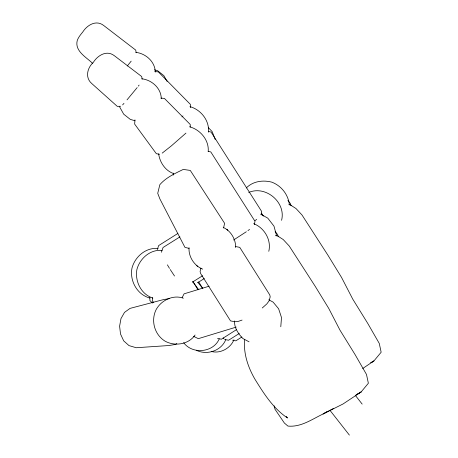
<?xml version="1.0" encoding="UTF-8"?>
<svg xmlns="http://www.w3.org/2000/svg" width="458" height="458" viewBox="0 0 458 458"><rect width="100%" height="100%" fill="white"/><g stroke="black" fill="none" stroke-linecap="round" stroke-linejoin="round"><path stroke-width="0.69" d="M244.658 339.298C243.295 353.29 247.944 367.104 254.866 379.092C263.819 393.536 273.094 408.364 287.51 417.988L286.181 416.311M158.668 153.882C159.716 162.235 165.275 170.702 173.49 173.536M208.424 132.162C209.644 120.62 200.89 109.668 189.956 106.628M208.184 151.638C209.277 140.205 200.341 129.7 189.578 126.774M189.062 247.704C188.318 256.606 194.341 265.921 202.676 269.132M235.624 247.503C235.956 239.379 230.729 230.683 223.212 227.397M134.961 119.876L134.658 124.101L156.361 153.722L159.579 154.243M234.616 320.961C234.004 327.688 238.418 333.859 242.832 338.496L249.06 341.817M280.788 326.754L281.493 317.543L278.613 308.749L273.117 302.125L268.789 299.778M152.617 297.631L152.348 300.9L153.705 302.526M268.794 251.328C271.583 239.981 264.375 227.821 253.675 223.636M281.578 220.327C286.261 202.384 265.634 185.055 248.705 192.48M173.17 175.139L173.513 173.13M254.402 224.597L254.974 221.254L210.823 151.97L208.218 151.277M261.117 214.854L261.69 211.504L211.092 132.104L208.487 131.412M223.55 228.004L224.615 223.321L190.276 170.428L183.28 169.414C174.939 173.479 166.002 177.538 159.842 184.677L157.724 193.328L159.922 199.001L184.946 247.366L189.045 248.379M200.947 268.176L200.094 271.434L200.512 273.329L230.529 320.898L234.622 321.705L237.593 321.63L242.07 320.073M161.405 252.261L163.059 247.486L179.92 236.883M157.375 249.633L158.6 245.62L177.876 233.448M233.912 339.83C230.477 348.338 220.155 353.965 211.184 351.429M225.771 339.613C221.334 350.828 206.987 355.551 196.322 350.267M219.25 338.92C213.371 352.631 192.492 354.652 183.669 342.704M182.141 297.603L184.082 293.836L209.123 286.198M138.333 86.098L139.112 85.102M127.255 66.004L131.183 61.149M137.171 87.587L127.021 99.867M195.068 335.016C188.65 344.45 174.91 346.569 165.143 341.204C154.26 334.621 150.447 319.999 156.522 308.869L156.939 308.274C162.241 299.801 173.696 294.574 183.32 298.221M122.612 104.905L123.986 103.359M185.948 133.112L171.515 145.753L162.206 153.115M262.279 307.976L266.877 303.86L269.172 300.734L270.197 296.83L269.773 294.935L239.763 247.36L235.67 246.559M181.941 116.887L182.982 115.971M176.799 343.557L175.735 344.382L168.956 345.521L136.215 347.736L128.996 345.601L123.694 340.861L120.528 334.042L119.601 326.216L120.969 318.613L124.507 312.39L130.061 308.383L163.517 299.589L169.62 298.57M246.307 187.952C252.925 181.196 262.989 179.834 271.852 182.164C281.475 185.879 288.231 194.576 289.399 204.829M255.043 220.59L256.709 219.411M247.95 230.586L249.564 229.435M246.33 231.742L233.586 239.998M362.719 368.484L373.917 360.95L381.153 352.236L379.27 343.431L367.803 323.491L352.769 299.154L341.519 277.393L327.922 255.198L301.999 214.991L295.988 208.522L290.177 204.818L288.786 204.709M197.684 282.718L204.291 278.527M236.408 329.703L221.42 339.218L217.561 338.433M241.881 337.002L235.847 340.832L232.59 340.197M239.276 333.481L228.548 340.254L224.66 339.475M192.349 282.185L202.579 275.756M370.877 362.77L373.917 360.95L370.906 362.69M274.165 405.834L275.006 409.275L284.372 423.037L287.922 426.077C300.963 427.348 311.881 419.333 323.085 413.975L333.756 408.324M355.66 395.225L361.133 391.951L368.369 383.243L366.486 374.438L355.019 354.492L339.985 330.161L328.735 308.394L315.138 286.198L289.216 245.998L283.204 239.528L277.393 235.818L275.31 235.664M327.327 411.519L323.085 413.975L343.094 403.945L361.133 391.951L356.919 394.39M236.208 327.104L198.308 338.668L193.625 336.355M120.603 106.262L117.282 106.359L91.743 83.522C84.827 77.591 87.318 67.813 93.3 62.385C97.703 55.366 106.8 49.704 114.466 55.802L141.717 76.56L142.146 79.188M158.079 248.522C145.982 247.171 134.973 256.698 131.984 268.079C129.517 280.771 137.039 294.54 149.732 298.026M162.023 250.429C150.35 249.215 139.799 258.467 136.913 269.436C134.721 281.178 141.11 294.391 152.84 298.061M160.913 98.127L164.411 98.407L190.236 124.473L190.253 127.095M154.827 71.574L158.319 71.86L190.402 104.407L190.425 107.693M135.866 52.349C145.821 53.523 155.107 61.733 155.291 72.106M154.426 69.805L157.615 70.709L163.867 75.65L167.107 81.432M141.854 78.782C151.81 79.961 161.096 88.165 161.279 98.544M135.058 120.757L130.324 119.412L123.706 114.185L119.59 106.834M260.82 214.167L267.81 218.18L273.97 226.138L276.615 235.836M92.785 63.53C86.442 57.216 74.276 51.084 77.322 40.218C78.57 37.178 80.568 34.602 82.68 32.123C87.077 25.11 96.18 19.448 103.817 25.585L135.734 50.111L136.163 52.75M152.405 303.059L149.898 300.517L149.875 297.236M208.264 127.524L212.151 131.589L215.203 139.432M223.161 337.907L223.91 338.691M226.968 229.286L227.798 230.271M196.843 265.629L197.667 266.613M197.89 282.391L202.734 288.471M355.597 395.712L362.169 404.099M330.109 410.505L349.385 435.1M287.91 200.386L290.492 203.718L291.042 205.751M275.126 231.393L277.708 234.725L278.258 236.752M193.076 282.065L198.583 289.548M174.521 276.019L170.239 269.55M261.466 213.125L263.379 216.119M169.477 268.359L167.393 264.844M198.72 281.916L202.779 288.483M192.829 281.304L197.953 289.759"/></g></svg>
